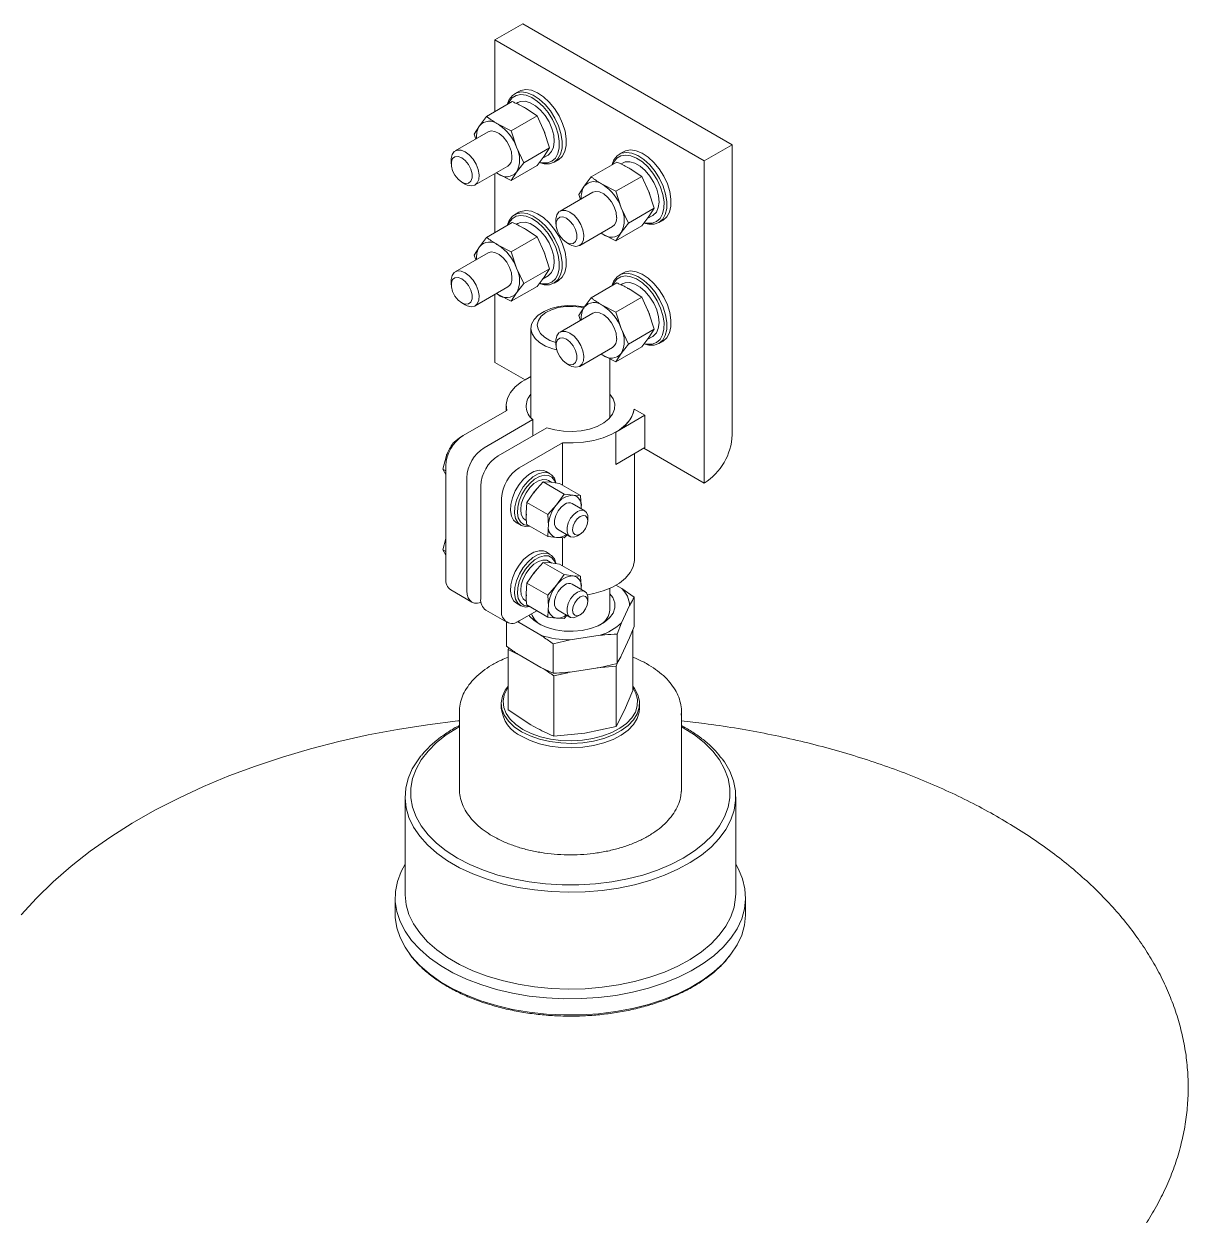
# Model space of a CAD drawing. Header units: millimetres. Extents: x 30710 to 48779, y -19256 to -8564.
# Drawn here: x 39804 to 40039.9, y -14458.3 to -14217 of the extents above; entities that cross this region are included whole.
import ezdxf

# ---------------------------------------------------------------- set-up
doc = ezdxf.new("R2010")
doc.units = ezdxf.units.MM
doc.header["$LTSCALE"] = 10
doc.layers.add('粗实线', color=4, linetype='Continuous', lineweight=18)

msp = doc.modelspace()

# ---------------------------------------------------------------- linework, layer by layer
at = {"layer": '粗实线'}
for p, q in [((39905.097, -14216.955), (39899.44, -14220.221)), ((39947.523, -14241.447), (39905.097, -14216.955)), ((39941.867, -14244.713), (39899.44, -14220.221)), ((39899.44, -14220.221), (39899.44, -14234.755)), ((39904.279, -14230.643), (39903.431, -14231.133)), ((39902.972, -14232.716), (39897.746, -14235.732)), ((39904.079, -14232.908), (39903.77, -14233.086)), ((39907.993, -14235.614), (39902.767, -14238.631)), ((39905.663, -14234.061), (39907.993, -14235.614)), ((39907.993, -14235.614), (39909.428, -14238.745)), ((39896.311, -14237.622), (39895.236, -14239.304)), ((39897.746, -14235.732), (39896.311, -14237.622)), ((39902.767, -14238.631), (39900.076, -14237.286)), ((39898.077, -14238.842), (39891.43, -14242.679)), ((39895.236, -14239.304), (39895.556, -14240.297)), ((39903.842, -14241.97), (39902.767, -14238.631)), ((39909.428, -14238.745), (39910.503, -14242.084)), ((39905.277, -14245.101), (39903.842, -14241.97)), ((39910.503, -14242.084), (39905.277, -14245.101)), ((39910.503, -14242.084), (39909.428, -14243.766)), ((39947.523, -14241.447), (39941.867, -14244.713)), ((39947.523, -14300.238), (39947.523, -14241.447)), ((39890.601, -14244.511), (39890.601, -14245.327)), ((39903.842, -14246.99), (39905.277, -14245.101)), ((39909.428, -14243.766), (39907.993, -14245.655)), ((39909.117, -14244.175), (39910.216, -14243.54)), ((39911.43, -14244.989), (39912.279, -14244.5)), ((39924.185, -14244.962), (39918.96, -14247.979)), ((39925.492, -14242.889), (39924.644, -14243.379)), ((39925.292, -14245.154), (39924.983, -14245.333)), ((39941.867, -14244.713), (39941.867, -14310.036)), ((39895.43, -14249.608), (39902.076, -14245.771)), ((39899.44, -14247.292), (39899.44, -14259.251)), ((39899.741, -14247.119), (39900.076, -14247.327)), ((39899.748, -14247.115), (39900.076, -14247.327)), ((39900.076, -14247.327), (39902.767, -14248.672)), ((39907.993, -14245.655), (39902.767, -14248.672)), ((39902.767, -14248.672), (39903.842, -14246.99)), ((39926.876, -14246.307), (39929.206, -14247.86)), ((39892.722, -14249.001), (39893.429, -14249.409)), ((39917.524, -14249.868), (39916.449, -14251.55)), ((39918.96, -14247.979), (39917.524, -14249.868)), ((39923.98, -14250.877), (39921.29, -14249.532)), ((39929.206, -14247.86), (39923.98, -14250.877)), ((39929.206, -14247.86), (39930.641, -14250.991)), ((39919.29, -14251.088), (39912.643, -14254.925)), ((39916.449, -14251.55), (39916.769, -14252.543)), ((39925.055, -14254.216), (39923.98, -14250.877)), ((39930.641, -14250.991), (39931.716, -14254.33)), ((39926.49, -14257.347), (39925.055, -14254.216)), ((39931.716, -14254.33), (39926.49, -14257.347)), ((39931.716, -14254.33), (39930.641, -14256.012)), ((39902.972, -14257.212), (39897.746, -14260.229)), ((39904.279, -14255.139), (39903.431, -14255.629)), ((39911.814, -14256.757), (39911.814, -14257.573)), ((39925.055, -14259.237), (39926.49, -14257.347)), ((39930.641, -14256.012), (39929.206, -14257.902)), ((39930.33, -14256.421), (39931.43, -14255.786)), ((39932.643, -14257.236), (39933.492, -14256.746)), ((39904.079, -14257.404), (39903.77, -14257.583)), ((39905.663, -14258.557), (39907.993, -14260.11)), ((39916.643, -14261.854), (39923.29, -14258.017)), ((39920.954, -14259.365), (39921.29, -14259.573)), ((39920.961, -14259.361), (39921.29, -14259.573)), ((39921.29, -14259.573), (39923.98, -14260.918)), ((39929.206, -14257.902), (39923.98, -14260.918)), ((39923.98, -14260.918), (39925.055, -14259.237)), ((39896.311, -14262.119), (39895.236, -14263.8)), ((39897.746, -14260.229), (39896.311, -14262.119)), ((39902.767, -14263.127), (39900.076, -14261.782)), ((39907.993, -14260.11), (39902.767, -14263.127)), ((39907.993, -14260.11), (39909.428, -14263.241)), ((39913.935, -14261.247), (39914.642, -14261.655)), ((39898.077, -14263.338), (39891.43, -14267.175)), ((39895.236, -14263.8), (39895.556, -14264.794)), ((39903.842, -14266.466), (39902.767, -14263.127)), ((39909.428, -14263.241), (39910.503, -14266.58)), ((39905.277, -14269.597), (39903.842, -14266.466)), ((39910.503, -14266.58), (39905.277, -14269.597)), ((39910.503, -14266.58), (39909.428, -14268.262)), ((39890.601, -14269.007), (39890.601, -14269.823)), ((39909.428, -14268.262), (39907.993, -14270.152)), ((39909.117, -14268.671), (39910.216, -14268.037)), ((39911.43, -14269.486), (39912.279, -14268.996)), ((39925.492, -14267.385), (39924.644, -14267.875)), ((39895.43, -14274.104), (39902.076, -14270.267)), ((39899.44, -14271.789), (39899.44, -14285.544)), ((39899.741, -14271.615), (39900.076, -14271.823)), ((39899.748, -14271.611), (39900.076, -14271.823)), ((39900.076, -14271.823), (39902.767, -14273.168)), ((39907.993, -14270.152), (39902.767, -14273.168)), ((39902.767, -14273.168), (39903.842, -14271.487)), ((39903.842, -14271.487), (39905.277, -14269.597)), ((39924.185, -14269.458), (39918.96, -14272.475)), ((39925.292, -14269.651), (39924.983, -14269.829)), ((39926.876, -14270.803), (39929.206, -14272.356)), ((39892.722, -14273.497), (39893.429, -14273.906)), ((39918.96, -14272.475), (39917.524, -14274.365)), ((39923.98, -14275.373), (39921.29, -14274.028)), ((39929.206, -14272.356), (39923.98, -14275.373)), ((39929.206, -14272.356), (39930.641, -14275.487)), ((39919.29, -14275.584), (39912.643, -14279.422)), ((39917.524, -14274.365), (39916.449, -14276.046)), ((39916.449, -14276.046), (39916.769, -14277.04)), ((39925.055, -14278.712), (39923.98, -14275.373)), ((39930.641, -14275.487), (39931.716, -14278.826)), ((39906.742, -14278.657), (39906.742, -14296.755)), ((39926.49, -14281.843), (39925.055, -14278.712)), ((39931.716, -14278.826), (39926.49, -14281.843)), ((39931.716, -14278.826), (39930.641, -14280.508)), ((39911.814, -14281.253), (39911.814, -14282.069)), ((39930.641, -14280.508), (39929.206, -14282.398)), ((39930.33, -14280.917), (39931.43, -14280.283)), ((39932.643, -14281.732), (39933.492, -14281.242)), ((39916.643, -14286.35), (39923.29, -14282.513)), ((39920.954, -14283.861), (39921.29, -14284.069)), ((39920.961, -14283.857), (39921.29, -14284.069)), ((39929.206, -14282.398), (39923.98, -14285.414)), ((39923.98, -14285.414), (39925.055, -14283.733)), ((39925.055, -14283.733), (39926.49, -14281.843)), ((39905.548, -14289.07), (39899.44, -14285.544)), ((39913.935, -14285.743), (39914.642, -14286.152)), ((39921.29, -14284.069), (39923.98, -14285.414)), ((39922.742, -14296.755), (39922.742, -14284.796)), ((39905.55, -14289.068), (39906.742, -14288.38)), ((39901.84, -14295.292), (39893.036, -14300.374)), ((39901.742, -14294.375), (39901.742, -14295.349)), ((39927.693, -14295.027), (39929.846, -14296.269)), ((39897.279, -14302.824), (39907.123, -14297.141)), ((39907.123, -14297.141), (39907.123, -14300.406)), ((39923.935, -14299.682), (39929.846, -14296.269)), ((39929.846, -14296.269), (39929.846, -14302.802)), ((39892.683, -14300.579), (39893.035, -14300.391)), ((39909.952, -14298.773), (39900.107, -14304.457)), ((39923.935, -14299.682), (39923.935, -14306.214)), ((39891.172, -14302.064), (39890.957, -14301.94)), ((39904.35, -14306.906), (39913.153, -14301.824)), ((39913.153, -14301.824), (39913.153, -14310.407)), ((39923.935, -14306.214), (39929.846, -14302.802)), ((39941.867, -14310.036), (39929.59, -14302.949)), ((39888.916, -14307.201), (39889.621, -14304.388)), ((39927.742, -14325.404), (39927.742, -14304.016)), ((39889.501, -14307.538), (39888.916, -14307.201)), ((39889.501, -14308.278), (39888.916, -14307.201)), ((39889.501, -14306.498), (39889.501, -14329.361)), ((39910.673, -14308.119), (39909.825, -14307.63)), ((39893.743, -14308.947), (39893.743, -14331.811)), ((39907.42, -14311.76), (39909.226, -14309.766)), ((39909.226, -14309.766), (39913.475, -14312.219)), ((39909.226, -14309.766), (39910.755, -14309.835)), ((39910.975, -14309.863), (39910.276, -14309.46)), ((39910.755, -14309.835), (39912.56, -14310.064)), ((39912.56, -14310.064), (39916.809, -14312.517)), ((39896.572, -14310.58), (39896.572, -14333.443)), ((39905.891, -14313.914), (39907.42, -14311.76)), ((39913.475, -14312.219), (39911.946, -14314.373)), ((39915.28, -14312.448), (39913.475, -14312.219)), ((39916.809, -14312.517), (39915.28, -14312.448)), ((39916.947, -14314.82), (39916.809, -14312.517)), ((39900.814, -14313.029), (39900.814, -14335.893)), ((39905.753, -14316.057), (39905.891, -14313.914)), ((39905.891, -14313.914), (39910.14, -14316.367)), ((39911.946, -14314.373), (39910.14, -14316.367)), ((39917.658, -14315.616), (39915.113, -14314.147)), ((39916.928, -14315.194), (39916.947, -14314.82)), ((39916.932, -14315.197), (39916.947, -14314.82)), ((39905.636, -14317.498), (39905.828, -14317.609)), ((39910.14, -14316.367), (39910.279, -14318.67)), ((39918.28, -14317.643), (39918.28, -14316.99)), ((39903.825, -14318.022), (39904.674, -14318.512)), ((39905.891, -14318.36), (39910.14, -14320.813)), ((39912.113, -14319.343), (39914.659, -14320.812)), ((39888.916, -14323.532), (39889.501, -14321.198)), ((39910.14, -14320.813), (39911.946, -14321.042)), ((39911.946, -14321.042), (39913.475, -14321.111)), ((39913.153, -14321.096), (39913.153, -14326.737)), ((39913.475, -14321.111), (39914.059, -14320.466)), ((39916.159, -14320.664), (39916.724, -14320.337)), ((39889.501, -14323.869), (39888.916, -14323.532)), ((39889.501, -14324.609), (39888.916, -14323.532)), ((39910.673, -14324.45), (39909.825, -14323.96)), ((39907.42, -14328.091), (39909.226, -14326.097)), ((39909.226, -14326.097), (39913.475, -14328.55)), ((39909.226, -14326.097), (39910.755, -14326.166)), ((39910.975, -14326.194), (39910.276, -14325.791)), ((39910.755, -14326.166), (39912.56, -14326.395)), ((39912.56, -14326.395), (39916.809, -14328.848)), ((39905.891, -14330.245), (39907.42, -14328.091)), ((39913.475, -14328.55), (39911.946, -14330.703)), ((39915.28, -14328.778), (39913.475, -14328.55)), ((39916.809, -14328.848), (39915.28, -14328.778)), ((39916.947, -14331.151), (39916.809, -14328.848)), ((39890.536, -14331.651), (39894.779, -14334.1)), ((39905.753, -14332.388), (39905.891, -14330.245)), ((39905.891, -14330.245), (39910.14, -14332.698)), ((39911.946, -14330.703), (39910.14, -14332.698)), ((39917.658, -14331.947), (39915.113, -14330.477)), ((39916.928, -14331.525), (39916.947, -14331.151)), ((39916.932, -14331.528), (39916.947, -14331.151)), ((39922.742, -14335.672), (39922.742, -14331.319)), ((39925.15, -14331.382), (39923.961, -14330.695)), ((39927.662, -14333.132), (39925.15, -14331.382)), ((39903.825, -14334.353), (39904.674, -14334.843)), ((39905.636, -14333.829), (39905.828, -14333.94)), ((39910.14, -14332.698), (39910.279, -14335)), ((39918.28, -14333.974), (39918.28, -14333.32)), ((39927.662, -14333.132), (39927.662, -14339.063)), ((39897.607, -14335.733), (39901.85, -14338.182)), ((39904.35, -14337.934), (39907.93, -14335.868)), ((39905.891, -14334.691), (39910.14, -14337.144)), ((39912.113, -14335.674), (39914.659, -14337.143)), ((39913.475, -14337.442), (39914.07, -14336.784)), ((39916.159, -14336.994), (39916.724, -14336.668)), ((39925.119, -14338.309), (39926.742, -14334.812)), ((39901.823, -14338.166), (39901.823, -14343.06)), ((39903.922, -14338.089), (39904.335, -14338.278)), ((39904.335, -14338.278), (39904.123, -14338.057)), ((39904.335, -14338.278), (39908.769, -14340.838)), ((39910.14, -14337.144), (39911.946, -14337.372)), ((39911.946, -14337.372), (39913.475, -14337.442)), ((39924.2, -14340.591), (39925.119, -14338.309)), ((39927.662, -14339.063), (39926.742, -14341.345)), ((39911.281, -14342.589), (39914.711, -14341.757)), ((39914.711, -14341.757), (39920.769, -14340.82)), ((39924.2, -14340.591), (39924.2, -14346.521)), ((39925.119, -14344.841), (39926.742, -14341.345)), ((39927.381, -14339.791), (39927.381, -14352.007)), ((39902.247, -14343.359), (39902.103, -14343.701)), ((39902.103, -14343.701), (39902.103, -14355.917)), ((39902.103, -14343.701), (39904.297, -14344.786)), ((39911.281, -14342.589), (39911.281, -14348.52)), ((39904.335, -14344.811), (39908.769, -14347.371)), ((39924.2, -14346.521), (39920.769, -14347.353)), ((39923.995, -14347.087), (39924.213, -14346.569)), ((39911.281, -14348.52), (39908.769, -14347.371)), ((39911.356, -14349.042), (39914.248, -14348.419)), ((39911.356, -14349.042), (39911.356, -14361.258)), ((39914.711, -14348.29), (39920.769, -14347.353)), ((39920.148, -14347.449), (39923.995, -14347.087)), ((39923.995, -14347.087), (39923.995, -14359.303)), ((39927.381, -14352.007), (39925.688, -14356.038)), ((39900.742, -14354.652), (39900.742, -14355.57)), ((39906.729, -14358.971), (39902.103, -14355.917)), ((39925.688, -14356.038), (39923.995, -14359.303)), ((39928.742, -14355.57), (39928.742, -14354.652)), ((39892.242, -14356.387), (39892.242, -14371.901)), ((39892.245, -14356.593), (39892.242, -14356.387)), ((39937.242, -14356.387), (39937.222, -14356.941)), ((39937.242, -14371.901), (39937.242, -14356.387)), ((39917.675, -14360.664), (39911.356, -14361.258)), ((39923.995, -14359.303), (39917.675, -14360.664)), ((39937.621, -14359.555), (39937.242, -14359.34)), ((39892.245, -14372.107), (39892.242, -14371.901)), ((39937.242, -14371.901), (39937.222, -14372.455)), ((39881.242, -14373.561), (39881.242, -14393.177)), ((39948.242, -14393.177), (39948.242, -14373.561)), ((39879.242, -14393.993), (39879.242, -14397.278)), ((39950.242, -14397.278), (39950.242, -14393.993))]:
    msp.add_line(p, q, dxfattribs=at)
for points in [[(39901.942, -14233.31), (39902.338, -14232.277), (39902.986, -14231.454), (39903.843, -14230.939), (39904.867, -14230.758), (39906.011, -14230.918), (39907.221, -14231.412), (39908.441, -14232.217), (39909.614, -14233.295), (39910.685, -14234.596), (39911.603, -14236.059), (39912.327, -14237.616), (39912.821, -14239.194), (39913.064, -14240.718), (39913.043, -14242.118), (39912.759, -14243.329), (39912.227, -14244.293), (39911.47, -14244.966), (39910.524, -14245.316)], [(39904.279, -14230.643), (39904.691, -14230.45), (39905.715, -14230.268), (39906.859, -14230.428), (39908.069, -14230.922), (39909.289, -14231.727), (39910.462, -14232.806), (39911.533, -14234.107), (39912.452, -14235.57), (39913.175, -14237.126), (39913.67, -14238.704), (39913.912, -14240.228), (39913.891, -14241.628), (39913.608, -14242.839), (39913.075, -14243.803), (39912.319, -14244.476), (39912.279, -14244.5)], [(39902.081, -14233.23), (39902.31, -14232.73), (39902.926, -14231.948), (39903.739, -14231.459), (39904.712, -14231.286), (39905.799, -14231.439), (39906.948, -14231.908), (39908.108, -14232.673), (39909.222, -14233.697), (39910.239, -14234.933), (39911.112, -14236.323), (39911.799, -14237.802), (39912.269, -14239.3), (39912.499, -14240.748), (39912.479, -14242.079), (39912.21, -14243.229), (39911.704, -14244.145), (39910.985, -14244.784), (39910.087, -14245.116)], [(39904.079, -14232.908), (39904.657, -14232.682), (39905.591, -14232.647), (39906.618, -14232.944), (39907.677, -14233.555), (39908.704, -14234.444), (39909.638, -14235.557), (39910.425, -14236.83), (39911.016, -14238.185), (39911.377, -14239.542), (39911.487, -14240.821), (39911.339, -14241.946), (39910.941, -14242.849), (39910.318, -14243.478), (39910.216, -14243.54)], [(39905.097, -14233.785), (39905.133, -14233.801), (39905.962, -14234.254)], [(39898.077, -14238.842), (39898.662, -14238.661), (39899.447, -14238.759), (39900.288, -14239.171), (39901.11, -14239.862), (39901.84, -14240.771), (39902.413, -14241.816), (39902.779, -14242.904), (39902.905, -14243.939)], [(39909.151, -14238.113), (39909.531, -14239.042), (39909.71, -14239.606)], [(39890.601, -14244.511), (39890.609, -14244.271), (39890.797, -14243.43), (39891.218, -14242.83), (39891.836, -14242.525), (39892.596, -14242.541), (39893.43, -14242.877)], [(39893.43, -14242.877), (39894.263, -14243.504), (39895.023, -14244.365), (39895.641, -14245.384), (39896.063, -14246.47), (39896.25, -14247.528), (39896.187, -14248.462), (39895.879, -14249.191), (39895.354, -14249.648), (39894.657, -14249.795), (39893.851, -14249.616), (39893.429, -14249.409)], [(39925.492, -14242.889), (39925.904, -14242.696), (39926.928, -14242.514), (39928.072, -14242.674), (39929.283, -14243.168), (39930.503, -14243.973), (39931.676, -14245.052), (39932.746, -14246.353), (39933.665, -14247.816), (39934.388, -14249.372), (39934.883, -14250.95), (39935.125, -14252.474), (39935.105, -14253.875), (39934.821, -14255.085), (39934.289, -14256.049), (39933.532, -14256.722), (39933.492, -14256.746)], [(39892.723, -14244.102), (39891.997, -14243.831), (39891.359, -14243.888), (39890.885, -14244.266), (39890.633, -14244.92), (39890.633, -14245.771), (39890.885, -14246.716), (39891.359, -14247.641), (39891.997, -14248.435), (39892.723, -14249.001), (39893.448, -14249.272), (39894.086, -14249.215), (39894.56, -14248.837), (39894.812, -14248.183), (39894.812, -14247.332), (39894.56, -14246.387), (39894.086, -14245.462), (39893.448, -14244.669), (39892.723, -14244.102)], [(39910.524, -14245.316), (39909.434, -14245.327), (39908.438, -14245.071)], [(39910.087, -14245.116), (39909.051, -14245.127), (39908.566, -14245.029)], [(39923.155, -14245.557), (39923.551, -14244.523), (39924.199, -14243.7), (39925.056, -14243.186), (39926.08, -14243.004), (39927.224, -14243.164), (39928.434, -14243.658), (39929.654, -14244.463), (39930.827, -14245.541), (39931.898, -14246.843), (39932.816, -14248.306), (39933.54, -14249.862), (39934.034, -14251.44), (39934.277, -14252.964), (39934.256, -14254.364), (39933.973, -14255.575), (39933.44, -14256.539), (39932.683, -14257.212), (39931.738, -14257.562)], [(39923.294, -14245.476), (39923.523, -14244.976), (39924.139, -14244.194), (39924.952, -14243.705), (39925.925, -14243.533), (39927.012, -14243.685), (39928.162, -14244.154), (39929.321, -14244.919), (39930.435, -14245.943), (39931.452, -14247.179), (39932.325, -14248.569), (39933.012, -14250.048), (39933.482, -14251.546), (39933.712, -14252.995), (39933.693, -14254.325), (39933.423, -14255.475), (39932.917, -14256.391), (39932.198, -14257.03), (39931.3, -14257.362)], [(39925.292, -14245.154), (39925.87, -14244.928), (39926.804, -14244.893), (39927.832, -14245.19), (39928.89, -14245.801), (39929.917, -14246.69), (39930.852, -14247.803), (39931.638, -14249.076), (39932.229, -14250.431), (39932.591, -14251.788), (39932.7, -14253.067), (39932.552, -14254.192), (39932.155, -14255.095), (39931.531, -14255.724), (39931.43, -14255.786)], [(39926.31, -14246.031), (39926.347, -14246.047), (39927.175, -14246.5)], [(39919.29, -14251.088), (39919.875, -14250.907), (39920.66, -14251.005), (39921.501, -14251.417), (39922.323, -14252.109), (39923.053, -14253.017), (39923.627, -14254.062), (39923.992, -14255.15), (39924.118, -14256.185)], [(39930.364, -14250.359), (39930.744, -14251.288), (39930.923, -14251.852)], [(39904.279, -14255.139), (39904.691, -14254.946), (39905.715, -14254.764), (39906.859, -14254.925), (39908.069, -14255.419), (39909.289, -14256.224), (39910.462, -14257.302), (39911.533, -14258.603), (39912.452, -14260.066), (39913.175, -14261.622), (39913.67, -14263.2), (39913.912, -14264.724), (39913.891, -14266.125), (39913.608, -14267.335), (39913.075, -14268.299), (39912.319, -14268.972), (39912.279, -14268.996)], [(39911.814, -14256.757), (39911.822, -14256.517), (39912.01, -14255.676), (39912.432, -14255.077), (39913.05, -14254.771), (39913.809, -14254.787), (39914.643, -14255.123)], [(39901.942, -14257.807), (39902.338, -14256.773), (39902.986, -14255.95), (39903.843, -14255.436), (39904.867, -14255.254), (39906.011, -14255.414), (39907.221, -14255.908), (39908.441, -14256.713), (39909.614, -14257.792), (39910.685, -14259.093), (39911.603, -14260.556), (39912.327, -14262.112), (39912.821, -14263.69), (39913.064, -14265.214), (39913.043, -14266.614), (39912.759, -14267.825), (39912.227, -14268.789), (39911.47, -14269.462), (39910.524, -14269.812)], [(39902.081, -14257.726), (39902.31, -14257.226), (39902.926, -14256.444), (39903.739, -14255.955), (39904.712, -14255.783), (39905.799, -14255.935), (39906.948, -14256.404), (39908.108, -14257.169), (39909.222, -14258.193), (39910.239, -14259.429), (39911.112, -14260.819), (39911.799, -14262.298), (39912.269, -14263.796), (39912.499, -14265.245), (39912.479, -14266.575), (39912.21, -14267.725), (39911.704, -14268.641), (39910.985, -14269.28), (39910.087, -14269.613)], [(39904.079, -14257.404), (39904.657, -14257.178), (39905.591, -14257.143), (39906.618, -14257.44), (39907.677, -14258.051), (39908.704, -14258.94), (39909.638, -14260.054), (39910.425, -14261.326), (39911.016, -14262.681), (39911.377, -14264.038), (39911.487, -14265.318), (39911.339, -14266.442), (39910.941, -14267.346), (39910.318, -14267.974), (39910.216, -14268.037)], [(39913.936, -14256.348), (39913.21, -14256.077), (39912.572, -14256.134), (39912.099, -14256.512), (39911.847, -14257.166), (39911.847, -14258.017), (39912.099, -14258.962), (39912.572, -14259.887), (39913.21, -14260.681), (39913.936, -14261.247), (39914.661, -14261.519), (39915.299, -14261.461), (39915.773, -14261.083), (39916.025, -14260.429), (39916.025, -14259.578), (39915.773, -14258.634), (39915.299, -14257.708), (39914.661, -14256.915), (39913.936, -14256.348)], [(39914.643, -14255.123), (39915.477, -14255.75), (39916.236, -14256.611), (39916.854, -14257.63), (39917.276, -14258.716), (39917.463, -14259.774), (39917.4, -14260.708), (39917.092, -14261.437), (39916.567, -14261.894), (39915.87, -14262.041), (39915.064, -14261.863), (39914.642, -14261.655)], [(39931.738, -14257.562), (39930.647, -14257.573), (39929.652, -14257.317)], [(39931.3, -14257.362), (39930.264, -14257.373), (39929.779, -14257.275)], [(39905.097, -14258.282), (39905.133, -14258.297), (39905.962, -14258.75)], [(39898.077, -14263.338), (39898.662, -14263.158), (39899.447, -14263.255), (39900.288, -14263.668), (39901.11, -14264.359), (39901.84, -14265.267), (39902.413, -14266.312), (39902.779, -14267.4), (39902.905, -14268.435)], [(39909.151, -14262.61), (39909.531, -14263.538), (39909.71, -14264.102)], [(39890.601, -14269.007), (39890.609, -14268.767), (39890.797, -14267.926), (39891.218, -14267.327), (39891.836, -14267.021), (39892.596, -14267.037), (39893.43, -14267.374)], [(39925.492, -14267.385), (39925.904, -14267.192), (39926.928, -14267.011), (39928.072, -14267.171), (39929.283, -14267.665), (39930.503, -14268.47), (39931.676, -14269.548), (39932.746, -14270.849), (39933.665, -14272.312), (39934.388, -14273.869), (39934.883, -14275.446), (39935.125, -14276.971), (39935.105, -14278.371), (39934.821, -14279.581), (39934.289, -14280.546), (39933.532, -14281.218), (39933.492, -14281.242)], [(39892.723, -14268.598), (39891.997, -14268.327), (39891.359, -14268.384), (39890.885, -14268.763), (39890.633, -14269.416), (39890.633, -14270.267), (39890.885, -14271.212), (39891.359, -14272.137), (39891.997, -14272.931), (39892.723, -14273.498), (39893.448, -14273.769), (39894.086, -14273.712), (39894.56, -14273.333), (39894.812, -14272.679), (39894.812, -14271.829), (39894.56, -14270.884), (39894.086, -14269.959), (39893.448, -14269.165), (39892.723, -14268.598)], [(39893.43, -14267.374), (39894.263, -14268), (39895.023, -14268.861), (39895.641, -14269.88), (39896.063, -14270.966), (39896.25, -14272.024), (39896.187, -14272.958), (39895.879, -14273.687), (39895.354, -14274.145), (39894.657, -14274.291), (39893.851, -14274.113), (39893.429, -14273.906)], [(39923.155, -14270.053), (39923.551, -14269.02), (39924.199, -14268.196), (39925.056, -14267.682), (39926.08, -14267.5), (39927.224, -14267.66), (39928.434, -14268.155), (39929.654, -14268.959), (39930.827, -14270.038), (39931.898, -14271.339), (39932.816, -14272.802), (39933.54, -14274.358), (39934.034, -14275.936), (39934.277, -14277.46), (39934.256, -14278.861), (39933.973, -14280.071), (39933.44, -14281.035), (39932.683, -14281.708), (39931.738, -14282.058)], [(39923.294, -14269.972), (39923.523, -14269.472), (39924.139, -14268.69), (39924.952, -14268.201), (39925.925, -14268.029), (39927.012, -14268.181), (39928.162, -14268.65), (39929.321, -14269.415), (39930.435, -14270.439), (39931.452, -14271.675), (39932.325, -14273.065), (39933.012, -14274.544), (39933.482, -14276.043), (39933.712, -14277.491), (39933.693, -14278.821), (39933.423, -14279.971), (39932.917, -14280.887), (39932.198, -14281.526), (39931.3, -14281.859)], [(39925.292, -14269.651), (39925.87, -14269.424), (39926.804, -14269.389), (39927.832, -14269.686), (39928.89, -14270.297), (39929.917, -14271.186), (39930.852, -14272.3), (39931.638, -14273.572), (39932.229, -14274.927), (39932.591, -14276.285), (39932.7, -14277.564), (39932.552, -14278.688), (39932.155, -14279.592), (39931.531, -14280.22), (39931.43, -14280.283)], [(39910.524, -14269.812), (39909.434, -14269.823), (39908.438, -14269.567)], [(39910.087, -14269.613), (39909.051, -14269.623), (39908.566, -14269.525)], [(39926.31, -14270.528), (39926.347, -14270.544), (39927.175, -14270.996)], [(39911.943, -14282.983), (39911.188, -14282.794), (39909.73, -14282.256), (39908.507, -14281.55), (39907.575, -14280.709), (39906.979, -14279.771), (39906.745, -14278.782), (39906.886, -14277.786), (39907.393, -14276.832), (39908.245, -14275.962), (39909.4, -14275.219), (39910.805, -14274.636), (39912.394, -14274.242), (39914.093, -14274.054), (39915.822, -14274.081), (39917.501, -14274.322), (39917.585, -14274.34)], [(39911.814, -14281.524), (39910.586, -14281.079), (39909.486, -14280.444), (39908.669, -14279.679), (39908.18, -14278.826), (39908.044, -14277.932), (39908.27, -14277.043), (39908.844, -14276.208), (39909.736, -14275.473), (39910.899, -14274.875), (39912.268, -14274.449), (39913.771, -14274.217), (39915.326, -14274.191), (39916.85, -14274.372), (39917.545, -14274.531)], [(39919.29, -14275.584), (39919.875, -14275.404), (39920.66, -14275.501), (39921.501, -14275.914), (39922.323, -14276.605), (39923.053, -14277.513), (39923.627, -14278.558), (39923.992, -14279.646), (39924.118, -14280.681)], [(39930.364, -14274.856), (39930.744, -14275.784), (39930.923, -14276.348)], [(39911.814, -14281.253), (39911.822, -14281.013), (39912.01, -14280.173), (39912.432, -14279.573), (39913.05, -14279.267), (39913.809, -14279.283), (39914.643, -14279.62)], [(39913.936, -14280.844), (39913.21, -14280.573), (39912.572, -14280.63), (39912.099, -14281.009), (39911.847, -14281.663), (39911.847, -14282.513), (39912.099, -14283.458), (39912.572, -14284.383), (39913.21, -14285.177), (39913.936, -14285.744), (39914.661, -14286.015), (39915.299, -14285.958), (39915.773, -14285.579), (39916.025, -14284.925), (39916.025, -14284.075), (39915.773, -14283.13), (39915.299, -14282.205), (39914.661, -14281.411), (39913.936, -14280.844)], [(39914.643, -14279.62), (39915.477, -14280.246), (39916.236, -14281.107), (39916.854, -14282.126), (39917.276, -14283.212), (39917.463, -14284.27), (39917.4, -14285.204), (39917.092, -14285.933), (39916.567, -14286.391), (39915.87, -14286.537), (39915.064, -14286.359), (39914.642, -14286.152)], [(39931.738, -14282.058), (39930.647, -14282.069), (39929.652, -14281.813)], [(39931.3, -14281.859), (39930.264, -14281.869), (39929.779, -14281.771)], [(39906.742, -14288.46), (39906.349, -14288.644), (39904.831, -14289.519), (39903.582, -14290.526), (39902.637, -14291.639), (39902.022, -14292.826), (39901.754, -14294.055), (39901.84, -14295.292)], [(39906.742, -14288.46), (39906.386, -14288.626), (39905.55, -14289.068)], [(39922.742, -14291.995), (39923.386, -14292.927), (39923.713, -14293.954), (39923.678, -14294.997), (39923.282, -14296.016), (39922.542, -14296.968), (39921.487, -14297.815), (39920.16, -14298.524), (39918.614, -14299.065), (39916.912, -14299.417), (39915.123, -14299.566), (39913.318, -14299.505), (39911.571, -14299.237), (39909.952, -14298.773)], [(39913.153, -14301.824), (39915.298, -14301.873), (39917.426, -14301.718), (39919.482, -14301.363), (39921.409, -14300.818), (39923.154, -14300.097), (39924.67, -14299.22), (39925.915, -14298.212), (39926.856, -14297.098), (39927.467, -14295.911), (39927.693, -14295.027)], [(39903.825, -14318.022), (39903.243, -14317.519), (39902.79, -14316.669), (39902.59, -14315.578), (39902.657, -14314.314), (39902.986, -14312.956), (39903.556, -14311.59), (39904.331, -14310.302), (39905.263, -14309.172), (39906.293, -14308.272), (39907.356, -14307.658), (39908.387, -14307.369), (39909.319, -14307.423), (39909.825, -14307.63)], [(39906.488, -14318.704), (39905.629, -14318.789), (39904.769, -14318.564), (39904.091, -14318.009), (39903.638, -14317.159), (39903.439, -14316.068), (39903.506, -14314.804), (39903.834, -14313.446), (39904.404, -14312.08), (39905.18, -14310.792), (39906.111, -14309.662), (39907.142, -14308.762), (39908.205, -14308.148), (39909.235, -14307.859), (39910.167, -14307.913), (39910.942, -14308.306), (39911.512, -14309.014), (39911.826, -14309.916)], [(39906.288, -14318.589), (39906.048, -14318.587), (39905.245, -14318.377), (39904.613, -14317.859), (39904.19, -14317.066), (39904.004, -14316.048), (39904.066, -14314.868), (39904.373, -14313.6), (39904.905, -14312.326), (39905.629, -14311.123), (39906.498, -14310.069), (39907.46, -14309.229), (39908.452, -14308.656), (39909.414, -14308.386), (39910.284, -14308.436), (39911.007, -14308.803), (39911.539, -14309.464), (39911.743, -14309.955)], [(39905.636, -14317.498), (39905.168, -14317.087), (39904.8, -14316.34), (39904.674, -14315.373), (39904.8, -14314.262), (39905.168, -14313.09), (39905.749, -14311.948), (39906.5, -14310.924), (39907.362, -14310.095), (39908.27, -14309.526), (39909.153, -14309.26), (39909.945, -14309.317), (39910.276, -14309.46)], [(39907.321, -14311.958), (39907.631, -14311.577), (39907.905, -14311.279)], [(39912.113, -14319.343), (39911.776, -14319.03), (39911.524, -14318.376), (39911.524, -14317.525), (39911.776, -14316.58), (39912.249, -14315.655), (39912.887, -14314.862), (39913.613, -14314.295)], [(39905.835, -14316.515), (39905.806, -14316.027), (39905.813, -14315.774)], [(39916.159, -14320.664), (39916.159, -14320.664), (39915.433, -14320.935), (39914.795, -14320.878), (39914.321, -14320.5), (39914.069, -14319.846), (39914.069, -14318.995), (39914.321, -14318.05), (39914.795, -14317.125), (39915.433, -14316.331), (39916.159, -14315.765)], [(39916.724, -14316.744), (39916.129, -14317.225), (39915.624, -14317.906), (39915.287, -14318.683), (39915.169, -14319.439), (39915.287, -14320.058), (39915.624, -14320.446), (39916.129, -14320.544), (39916.724, -14320.337), (39917.32, -14319.857), (39917.824, -14319.176), (39918.161, -14318.399), (39918.28, -14317.643), (39918.161, -14317.024), (39917.824, -14316.636), (39917.32, -14316.537), (39916.724, -14316.744)], [(39916.159, -14315.765), (39916.884, -14315.493), (39917.522, -14315.551), (39917.996, -14315.929), (39918.248, -14316.583), (39918.28, -14316.99)], [(39903.825, -14334.353), (39903.243, -14333.85), (39902.79, -14333), (39902.59, -14331.909), (39902.657, -14330.645), (39902.986, -14329.287), (39903.556, -14327.921), (39904.331, -14326.633), (39905.263, -14325.503), (39906.293, -14324.603), (39907.356, -14323.989), (39908.387, -14323.7), (39909.319, -14323.754), (39909.825, -14323.96)], [(39906.488, -14335.035), (39905.629, -14335.12), (39904.769, -14334.895), (39904.091, -14334.34), (39903.638, -14333.49), (39903.439, -14332.399), (39903.506, -14331.134), (39903.834, -14329.777), (39904.404, -14328.411), (39905.18, -14327.123), (39906.111, -14325.993), (39907.142, -14325.093), (39908.205, -14324.479), (39909.235, -14324.19), (39910.167, -14324.243), (39910.942, -14324.637), (39911.512, -14325.344), (39911.826, -14326.247)], [(39906.288, -14334.92), (39906.048, -14334.918), (39905.245, -14334.708), (39904.613, -14334.19), (39904.19, -14333.397), (39904.004, -14332.378), (39904.066, -14331.198), (39904.373, -14329.931), (39904.905, -14328.656), (39905.629, -14327.454), (39906.498, -14326.4), (39907.46, -14325.56), (39908.452, -14324.987), (39909.414, -14324.717), (39910.284, -14324.767), (39911.007, -14325.134), (39911.539, -14325.795), (39911.743, -14326.286)], [(39905.636, -14333.829), (39905.168, -14333.418), (39904.8, -14332.671), (39904.674, -14331.704), (39904.8, -14330.593), (39905.168, -14329.421), (39905.749, -14328.279), (39906.5, -14327.255), (39907.362, -14326.426), (39908.27, -14325.857), (39909.153, -14325.59), (39909.945, -14325.648), (39910.276, -14325.791)], [(39918.182, -14332.641), (39919.482, -14332.392), (39921.409, -14331.846), (39923.154, -14331.126), (39924.67, -14330.249), (39925.915, -14329.24), (39926.856, -14328.127), (39927.467, -14326.939), (39927.731, -14325.71), (39927.742, -14325.404)], [(39907.321, -14328.289), (39907.631, -14327.908), (39907.905, -14327.61)], [(39893.743, -14331.811), (39893.811, -14332.568), (39894.012, -14333.218), (39894.339, -14333.735), (39894.779, -14334.1), (39895.315, -14334.298), (39895.926, -14334.323), (39896.589, -14334.172), (39896.632, -14334.157)], [(39905.835, -14332.846), (39905.806, -14332.357), (39905.813, -14332.105)], [(39912.113, -14335.674), (39911.776, -14335.361), (39911.524, -14334.707), (39911.524, -14333.856), (39911.776, -14332.911), (39912.249, -14331.986), (39912.887, -14331.192), (39913.613, -14330.626)], [(39916.159, -14336.994), (39916.159, -14336.995), (39915.433, -14337.266), (39914.795, -14337.209), (39914.321, -14336.83), (39914.069, -14336.176), (39914.069, -14335.326), (39914.321, -14334.381), (39914.795, -14333.456), (39915.433, -14332.662), (39916.159, -14332.095)], [(39916.159, -14332.095), (39916.884, -14331.824), (39917.522, -14331.881), (39917.996, -14332.26), (39918.248, -14332.914), (39918.28, -14333.32)], [(39916.724, -14333.075), (39916.129, -14333.556), (39915.624, -14334.236), (39915.287, -14335.014), (39915.169, -14335.77), (39915.287, -14336.389), (39915.624, -14336.777), (39916.129, -14336.875), (39916.724, -14336.668), (39917.32, -14336.188), (39917.824, -14335.507), (39918.161, -14334.729), (39918.28, -14333.974), (39918.161, -14333.354), (39917.824, -14332.966), (39917.32, -14332.868), (39916.724, -14333.075)], [(39922.742, -14332.411), (39923.325, -14333.208), (39923.715, -14334.238), (39923.738, -14335.293), (39923.392, -14336.329), (39922.692, -14337.303), (39921.667, -14338.177), (39920.358, -14338.913), (39918.82, -14339.482), (39917.114, -14339.86)], [(39917.114, -14339.86), (39915.311, -14340.033), (39913.485, -14339.993), (39911.711, -14339.741), (39910.06, -14339.288), (39908.602, -14338.653), (39907.394, -14337.861), (39906.488, -14336.945), (39906.362, -14336.773)], [(39904.843, -14360.366), (39903.383, -14359.376), (39902.217, -14358.263), (39901.376, -14357.056), (39900.881, -14355.787), (39900.745, -14354.489), (39900.972, -14353.195), (39901.555, -14351.938), (39902.103, -14351.176)], [(39905.108, -14359.907), (39903.687, -14358.943), (39902.553, -14357.86), (39901.734, -14356.685), (39901.252, -14355.45), (39901.12, -14354.187), (39901.34, -14352.928), (39901.908, -14351.705), (39902.103, -14351.408)], [(39927.381, -14351.176), (39927.73, -14351.634), (39928.4, -14352.876), (39928.717, -14354.164), (39928.671, -14355.464), (39928.265, -14356.743), (39927.509, -14357.968), (39926.422, -14359.108), (39925.032, -14360.132), (39923.376, -14361.014), (39921.497, -14361.731), (39919.442, -14362.265), (39917.266, -14362.601), (39915.024, -14362.732), (39912.775, -14362.653), (39910.577, -14362.368), (39908.487, -14361.882), (39906.559, -14361.209), (39904.843, -14360.366)], [(39927.381, -14351.408), (39927.382, -14351.409), (39928.034, -14352.617), (39928.342, -14353.87), (39928.298, -14355.136), (39927.903, -14356.381), (39927.167, -14357.573), (39926.109, -14358.682), (39924.757, -14359.679), (39923.145, -14360.537), (39921.316, -14361.235), (39919.316, -14361.754), (39917.198, -14362.082), (39915.017, -14362.209), (39912.828, -14362.133), (39910.689, -14361.855), (39908.655, -14361.382), (39906.778, -14360.727), (39905.108, -14359.907)], [(39928.742, -14355.57), (39928.671, -14356.383), (39928.265, -14357.662), (39927.509, -14358.887), (39926.422, -14360.026), (39925.032, -14361.05), (39923.376, -14361.932), (39921.497, -14362.649), (39919.442, -14363.183), (39917.266, -14363.52), (39915.024, -14363.651), (39912.775, -14363.572), (39910.577, -14363.286), (39908.487, -14362.801), (39906.559, -14362.128), (39904.843, -14361.285)], [(39892.242, -14358.154), (39891.97, -14358.18), (39885.82, -14358.949), (39879.74, -14359.902), (39873.746, -14361.035), (39867.852, -14362.347), (39862.073, -14363.835), (39856.422, -14365.496), (39850.913, -14367.327), (39845.561, -14369.326), (39840.378, -14371.487), (39835.378, -14373.808), (39830.574, -14376.284), (39825.978, -14378.91), (39821.602, -14381.682), (39817.46, -14384.593), (39813.564, -14387.638), (39809.926, -14390.809), (39806.558, -14394.098), (39803.472, -14397.496)], [(39892.242, -14359.34), (39891.864, -14359.555), (39889.598, -14361.008), (39887.607, -14362.59), (39885.914, -14364.283), (39884.536, -14366.069), (39883.49, -14367.929), (39882.785, -14369.841), (39882.431, -14371.785), (39882.431, -14373.741), (39882.785, -14375.685), (39883.49, -14377.597), (39884.536, -14379.457), (39885.914, -14381.243), (39887.607, -14382.936), (39889.598, -14384.518), (39891.864, -14385.971), (39894.38, -14387.279), (39897.12, -14388.428), (39900.053, -14389.405), (39903.147, -14390.201), (39906.368, -14390.805), (39909.681, -14391.211), (39913.049, -14391.416), (39916.436, -14391.416), (39919.804, -14391.211), (39923.116, -14390.805), (39926.337, -14390.201), (39929.431, -14389.405), (39932.364, -14388.428), (39935.104, -14387.279), (39937.621, -14385.971), (39939.887, -14384.518), (39941.878, -14382.936), (39943.571, -14381.243), (39944.949, -14379.457), (39945.995, -14377.597), (39946.699, -14375.685), (39947.053, -14373.741), (39947.053, -14371.785), (39946.699, -14369.841), (39945.995, -14367.929), (39944.949, -14366.069), (39943.571, -14364.283), (39941.878, -14362.59), (39939.887, -14361.008), (39937.621, -14359.555)], [(39884.461, -14365.289), (39883.876, -14366.045), (39882.7, -14367.917), (39881.865, -14369.849), (39881.378, -14371.82), (39881.245, -14373.81), (39881.467, -14375.797), (39882.042, -14377.76), (39882.963, -14379.679), (39884.221, -14381.533), (39885.803, -14383.302), (39887.691, -14384.968), (39889.866, -14386.513), (39892.305, -14387.921), (39894.982, -14389.177), (39897.868, -14390.267), (39900.933, -14391.18), (39904.144, -14391.907), (39907.468, -14392.438), (39910.869, -14392.77), (39914.311, -14392.898), (39917.757, -14392.821), (39921.172, -14392.54), (39924.518, -14392.058), (39927.761, -14391.38), (39930.866, -14390.513), (39933.8, -14389.466), (39936.532, -14388.25), (39939.032, -14386.879), (39941.276, -14385.367), (39943.238, -14383.729), (39944.898, -14381.984), (39946.238, -14380.149), (39947.245, -14378.245), (39947.907, -14376.291), (39948.217, -14374.308), (39948.173, -14372.317), (39947.774, -14370.339), (39947.025, -14368.395), (39945.934, -14366.506), (39945.483, -14365.875)], [(39881.242, -14387.211), (39880.452, -14388.689), (39879.707, -14390.686), (39879.311, -14392.716), (39879.267, -14394.759), (39879.576, -14396.795), (39880.234, -14398.802), (39881.234, -14400.762), (39882.568, -14402.654), (39884.222, -14404.46), (39886.179, -14406.163), (39888.42, -14407.744), (39890.922, -14409.189), (39893.662, -14410.482), (39896.61, -14411.612), (39899.739, -14412.567), (39903.017, -14413.337), (39906.412, -14413.915), (39909.889, -14414.294), (39913.415, -14414.472), (39916.954, -14414.447), (39920.471, -14414.218), (39923.93, -14413.788), (39927.299, -14413.162), (39930.543, -14412.345), (39933.629, -14411.346), (39936.528, -14410.174), (39939.211, -14408.841), (39941.65, -14407.361), (39943.822, -14405.748), (39945.705, -14404.018), (39947.28, -14402.188), (39948.532, -14400.277), (39949.448, -14398.304), (39950.019, -14396.288), (39950.24, -14394.249), (39950.107, -14392.207), (39949.623, -14390.183), (39948.793, -14388.197), (39948.242, -14387.211)], [(39881.242, -14393.177), (39881.245, -14393.426), (39881.467, -14395.412), (39882.042, -14397.376), (39882.963, -14399.295), (39884.221, -14401.148), (39885.803, -14402.918), (39887.691, -14404.584), (39889.866, -14406.129), (39892.305, -14407.537), (39894.982, -14408.793), (39897.868, -14409.883), (39900.933, -14410.796), (39904.144, -14411.522), (39907.468, -14412.054), (39910.869, -14412.386), (39914.311, -14412.514), (39917.757, -14412.437), (39921.172, -14412.156), (39924.518, -14411.674), (39927.761, -14410.996), (39930.866, -14410.128), (39933.8, -14409.081), (39936.532, -14407.866), (39939.032, -14406.495), (39941.276, -14404.982), (39943.238, -14403.345), (39944.898, -14401.599), (39946.238, -14399.765), (39947.245, -14397.86), (39947.907, -14395.906), (39948.217, -14393.923), (39948.242, -14393.177)], [(39879.242, -14397.278), (39879.267, -14398.044), (39879.576, -14400.08), (39880.234, -14402.087), (39881.234, -14404.047), (39882.568, -14405.939), (39884.222, -14407.745), (39886.179, -14409.448), (39888.42, -14411.029), (39890.922, -14412.474), (39893.662, -14413.767), (39896.61, -14414.897), (39899.739, -14415.852), (39903.017, -14416.622), (39906.412, -14417.2), (39909.889, -14417.579), (39913.415, -14417.757), (39916.954, -14417.732), (39920.471, -14417.503), (39923.93, -14417.073), (39927.299, -14416.447), (39930.543, -14415.63), (39933.629, -14414.631), (39936.528, -14413.459), (39939.211, -14412.126), (39941.65, -14410.646), (39943.822, -14409.033), (39945.705, -14407.303), (39947.28, -14405.473), (39948.532, -14403.562), (39949.448, -14401.589), (39950.019, -14399.573), (39950.24, -14397.534), (39950.242, -14397.278)]]:
    msp.add_lwpolyline(points, dxfattribs=at)
for centre, radius, start, end in [((39899.857, -14239.756), 4.138, 148.96263, 186.0237), ((39898.366, -14239.379), 2.704, 50.75183, 139.4672), ((39894.987, -14245.232), 9.437, 20.22711, 57.36203), ((39898.821, -14244.48), 5.614, 333.43643, 26.56357), ((39900.957, -14244.161), 1.961, 304.82234, 6.48984), ((39901.787, -14245.233), 2.704, 230.75183, 319.4672), ((39921.07, -14252.002), 4.138, 148.96263, 186.0237), ((39919.579, -14251.625), 2.704, 50.75183, 139.4672), ((39916.2, -14257.479), 9.437, 20.22711, 57.36203), ((39920.034, -14256.726), 5.614, 333.43643, 26.56357), ((39922.17, -14256.407), 1.961, 304.82234, 6.48984), ((39923, -14257.479), 2.704, 230.75183, 319.4672), ((39899.857, -14264.252), 4.138, 148.96263, 186.0237), ((39898.366, -14263.876), 2.704, 50.75183, 139.4672), ((39894.987, -14269.729), 9.437, 20.22711, 57.36203), ((39898.821, -14268.976), 5.614, 333.43643, 26.56357), ((39900.957, -14268.657), 1.961, 304.82234, 6.48984), ((39901.787, -14269.73), 2.704, 230.75183, 319.4672), ((39919.579, -14276.122), 2.704, 50.75183, 139.4672), ((39916.2, -14281.975), 9.437, 20.22711, 57.36203), ((39921.07, -14276.498), 4.138, 148.96263, 186.0237), ((39920.034, -14281.222), 5.614, 333.43643, 26.56357), ((39922.17, -14280.903), 1.961, 304.82234, 6.48984), ((39923, -14281.976), 2.704, 230.75183, 319.4672), ((39909.301, -14294.392), 3.506, 136.86071, 231.60721), ((39920.934, -14293.414), 6.949, 295.58545, 346.5784), ((39897.177, -14306.848), 7.684, 122.60548, 177.39452), ((39935.242, -14299.679), 12.294, 302.60548, 357.39452), ((39901.419, -14309.297), 7.684, 122.60548, 177.39452), ((39904.248, -14310.93), 7.684, 122.60548, 177.39452), ((39908.49, -14313.379), 7.684, 122.60548, 177.39452), ((39915.538, -14316.744), 4.304, 93.42954, 146.56509), ((39914.901, -14314.486), 2.074, 350.74812, 79.45322), ((39917.509, -14319.003), 7.238, 140.22793, 177.36071), ((39914.482, -14315.428), 1.428, 63.79572, 127.51474), ((39912.325, -14319.003), 2.074, 170.74812, 259.45322), ((39911.998, -14317.837), 3.205, 269.0586, 307.10707), ((39891.951, -14329.632), 2.465, 173.70115, 234.98667), ((39915.538, -14333.075), 4.304, 93.42954, 146.56509), ((39914.901, -14330.817), 2.074, 350.74812, 79.45322), ((39917.509, -14335.334), 7.238, 140.22793, 177.36071), ((39914.482, -14331.758), 1.428, 63.79572, 127.51474), ((39921.805, -14335.019), 4.942, 2.39908, 47.39784), ((39899.022, -14333.714), 2.465, 173.70115, 234.98667), ((39902.97, -14336.242), 2.184, 170.78596, 309.20329), ((39910.904, -14335.014), 4.296, 199.97731, 239.7903), ((39912.325, -14335.334), 2.074, 170.74812, 259.45322), ((39911.998, -14334.167), 3.205, 269.0586, 307.10707), ((39918.984, -14335.393), 3.768, 297.81341, 355.76228), ((39917.477, -14330.094), 11.221, 287.06335, 312.93128), ((39914.633, -14322.596), 19.162, 252.17981, 270.23411), ((39907.661, -14354.934), 6.948, 185.25087, 246.06927)]:
    msp.add_arc(centre, radius, start, end, dxfattribs=at)
for points, knots in [([(39902.972, -14232.716), (39903.185, -14232.81), (39904.125, -14233.229), (39904.992, -14233.698), (39905.663, -14234.061)], [0, 0, 0, 0, 0.6803421, 3.0089306, 3.0089306, 3.0089306, 3.0089306]), ([(39900.076, -14237.286), (39899.448, -14236.898), (39898.635, -14236.398), (39897.91, -14235.855), (39897.746, -14235.732)], [0, 0, 0, 0, 2.1680194, 2.8014481, 2.8014481, 2.8014481, 2.8014481]), ([(39924.185, -14244.962), (39924.398, -14245.056), (39925.338, -14245.475), (39926.205, -14245.944), (39926.876, -14246.307)], [0, 0, 0, 0, 0.6803421, 3.0089306, 3.0089306, 3.0089306, 3.0089306]), ([(39921.29, -14249.532), (39920.661, -14249.144), (39919.848, -14248.644), (39919.124, -14248.101), (39918.96, -14247.979)], [0, 0, 0, 0, 2.1680194, 2.8014481, 2.8014481, 2.8014481, 2.8014481]), ([(39902.972, -14257.212), (39903.185, -14257.307), (39904.125, -14257.725), (39904.992, -14258.194), (39905.663, -14258.557)], [0, 0, 0, 0, 0.6803421, 3.0089306, 3.0089306, 3.0089306, 3.0089306]), ([(39900.076, -14261.782), (39899.448, -14261.395), (39898.635, -14260.894), (39897.91, -14260.351), (39897.746, -14260.229)], [0, 0, 0, 0, 2.1680194, 2.8014481, 2.8014481, 2.8014481, 2.8014481]), ([(39924.185, -14269.458), (39924.398, -14269.553), (39925.338, -14269.971), (39926.205, -14270.44), (39926.876, -14270.803)], [0, 0, 0, 0, 0.6803421, 3.0089306, 3.0089306, 3.0089306, 3.0089306]), ([(39921.29, -14274.028), (39920.661, -14273.641), (39919.848, -14273.14), (39919.124, -14272.598), (39918.96, -14272.475)], [0, 0, 0, 0, 2.1680194, 2.8014481, 2.8014481, 2.8014481, 2.8014481]), ([(39890.957, -14301.94), (39891.058, -14301.836), (39891.536, -14301.345), (39892.177, -14300.917), (39892.683, -14300.579)], [0, 0, 0, 0, 0.4647024, 2.202373, 2.202373, 2.202373, 2.202373]), ([(39889.621, -14304.388), (39889.645, -14304.326), (39889.994, -14303.44), (39890.493, -14302.663), (39890.957, -14301.94)], [0, 0, 0, 0, 0.1961068, 2.7935216, 2.7935216, 2.7935216, 2.7935216]), ([(39905.891, -14318.36), (39905.873, -14318.184), (39905.79, -14317.399), (39905.769, -14316.643), (39905.753, -14316.057)], [0, 0, 0, 0, 0.517973, 2.3077127, 2.3077127, 2.3077127, 2.3077127]), ([(39910.279, -14318.67), (39910.262, -14319.237), (39910.242, -14319.969), (39910.159, -14320.658), (39910.14, -14320.813)], [0, 0, 0, 0, 1.6663654, 2.1486323, 2.1486323, 2.1486323, 2.1486323]), ([(39905.891, -14334.691), (39905.873, -14334.515), (39905.79, -14333.73), (39905.769, -14332.974), (39905.753, -14332.388)], [0, 0, 0, 0, 0.517973, 2.3077127, 2.3077127, 2.3077127, 2.3077127]), ([(39926.742, -14334.812), (39926.804, -14334.694), (39927.111, -14334.104), (39927.417, -14333.564), (39927.662, -14333.132)], [0, 0, 0, 0, 0.383648, 1.9149898, 1.9149898, 1.9149898, 1.9149898]), ([(39910.279, -14335), (39910.262, -14335.568), (39910.242, -14336.299), (39910.159, -14336.989), (39910.14, -14337.144)], [0, 0, 0, 0, 1.6663654, 2.1486323, 2.1486323, 2.1486323, 2.1486323]), ([(39908.769, -14340.838), (39908.939, -14340.951), (39909.779, -14341.507), (39910.614, -14342.109), (39911.281, -14342.589)], [0, 0, 0, 0, 0.6207889, 3.0617811, 3.0617811, 3.0617811, 3.0617811]), ([(39920.769, -14340.82), (39921.087, -14340.792), (39922.233, -14340.687), (39923.375, -14340.631), (39924.2, -14340.591)], [0, 0, 0, 0, 0.9525488, 3.4388929, 3.4388929, 3.4388929, 3.4388929]), ([(39904.335, -14344.811), (39904.164, -14344.698), (39903.325, -14344.141), (39902.489, -14343.54), (39901.823, -14343.06)], [0, 0, 0, 0, 0.6207889, 3.0617811, 3.0617811, 3.0617811, 3.0617811]), ([(39902.103, -14345.293), (39901.653, -14345.471), (39900.459, -14345.944), (39898.735, -14346.885), (39896.944, -14348.083), (39895.411, -14349.415), (39894.152, -14350.855), (39893.188, -14352.384), (39892.555, -14353.974), (39892.24, -14355.396), (39892.271, -14356.276), (39892.283, -14356.612)], [0, 0, 0, 0, 1.1877909, 3.1460051, 5.1073942, 7.07011, 9.0289315, 10.9760902, 12.9024013, 14.8024766, 15.9757562, 15.9757562, 15.9757562, 15.9757562]), ([(39925.119, -14344.841), (39925.058, -14344.96), (39924.75, -14345.55), (39924.444, -14346.09), (39924.2, -14346.521)], [0, 0, 0, 0, 0.383648, 1.9149898, 1.9149898, 1.9149898, 1.9149898]), ([(39937.188, -14356.989), (39937.209, -14356.845), (39937.303, -14356.168), (39937.153, -14354.948), (39936.734, -14353.367), (39935.986, -14351.836), (39934.949, -14350.371), (39933.624, -14348.99), (39932.033, -14347.709), (39930.181, -14346.562), (39928.617, -14345.751), (39927.622, -14345.38), (39927.381, -14345.29)], [0, 0, 0, 0, 0.5030654, 2.3691839, 4.2316087, 6.1039782, 7.9976106, 9.914196, 11.848157, 13.7917834, 15.7389184, 16.3594585, 16.3594585, 16.3594585, 16.3594585]), ([(39909.145, -14347.542), (39909.539, -14347.789), (39910.279, -14348.25), (39911.013, -14348.79), (39911.356, -14349.042)], [0, 0, 0, 0, 1.4251961, 2.6728034, 2.6728034, 2.6728034, 2.6728034]), ([(39914.711, -14348.29), (39914.394, -14348.319), (39913.247, -14348.423), (39912.106, -14348.479), (39911.281, -14348.52)], [0, 0, 0, 0, 0.9525488, 3.4388929, 3.4388929, 3.4388929, 3.4388929]), ([(40001.696, -14486.898), (40002.497, -14486.428), (40004.812, -14485.07), (40008.47, -14482.712), (40012.584, -14479.784), (40016.447, -14476.722), (40020.052, -14473.536), (40023.385, -14470.232), (40026.435, -14466.82), (40029.192, -14463.311), (40031.647, -14459.715), (40033.792, -14456.046), (40035.621, -14452.316), (40037.131, -14448.537), (40038.319, -14444.723), (40039.185, -14440.885), (40039.73, -14437.035), (40039.956, -14433.181), (40039.864, -14429.334), (40039.457, -14425.502), (40038.736, -14421.694), (40037.703, -14417.916), (40036.361, -14414.177), (40034.71, -14410.484), (40032.752, -14406.845), (40030.49, -14403.269), (40027.928, -14399.765), (40025.071, -14396.345), (40021.927, -14393.017), (40018.503, -14389.793), (40014.81, -14386.681), (40010.859, -14383.691), (40006.661, -14380.831), (40002.23, -14378.108), (39997.579, -14375.528), (39992.72, -14373.099), (39987.666, -14370.824), (39982.433, -14368.708), (39977.032, -14366.757), (39971.478, -14364.973), (39965.786, -14363.36), (39959.968, -14361.922), (39954.04, -14360.659), (39948.014, -14359.582), (39942.413, -14358.739), (39938.797, -14358.34), (39937.242, -14358.168)], [0, 0, 0, 0, 2.5871679, 7.4748235, 12.3647464, 17.252928, 22.1363615, 27.0112594, 31.8731029, 36.7168303, 41.5371992, 46.3293201, 51.0893074, 55.8149405, 60.5061956, 65.1655293, 69.7978493, 74.4101832, 79.0111072, 83.6091045, 88.2114701, 92.827267, 97.4643445, 102.1287525, 106.8243512, 111.5526631, 116.3129915, 121.1027791, 125.9181384, 130.7544466, 135.6069011, 140.4709556, 145.3426058, 150.2185285, 155.0960331, 159.9727195, 164.8473712, 169.7192069, 174.5877856, 179.4529252, 184.3146356, 189.1730661, 194.0284651, 198.88115, 203.7314858, 207.3900779, 207.3900779, 207.3900779, 207.3900779]), ([(39892.242, -14359.119), (39892.175, -14359.152), (39891.257, -14359.6), (39889.682, -14360.605), (39887.57, -14362.135), (39885.841, -14363.675), (39884.942, -14364.745), (39884.549, -14365.213)], [0, 0, 0, 0, 0.2041263, 2.7657301, 5.3305126, 7.89417, 9.8825348, 9.8825348, 9.8825348, 9.8825348]), ([(39911.356, -14361.258), (39911.013, -14361.112), (39909.479, -14360.455), (39907.931, -14359.62), (39906.729, -14358.971)], [0, 0, 0, 0, 1.1534316, 5.1629754, 5.1629754, 5.1629754, 5.1629754]), ([(39945.435, -14365.829), (39945.012, -14365.294), (39944.115, -14364.159), (39942.407, -14362.551), (39940.416, -14361.01), (39938.657, -14359.878), (39937.555, -14359.285), (39937.242, -14359.117)], [0, 0, 0, 0, 2.2253364, 4.7256557, 7.2453325, 9.7009124, 10.6767977, 10.6767977, 10.6767977, 10.6767977]), ([(39892.283, -14372.126), (39892.279, -14372.328), (39892.263, -14373.065), (39892.566, -14374.328), (39893.178, -14375.88), (39894.11, -14377.372), (39895.326, -14378.787), (39896.799, -14380.085), (39898.089, -14380.983), (39898.865, -14381.441), (39899.04, -14381.543)], [0, 0, 0, 0, 0.6794493, 2.4822189, 4.2886203, 6.1124989, 7.9590273, 9.8249216, 11.6142231, 12.1316711, 12.1316711, 12.1316711, 12.1316711]), ([(39899.04, -14381.543), (39899.384, -14381.735), (39900.38, -14382.288), (39902.188, -14383.092), (39904.496, -14383.894), (39906.949, -14384.526), (39909.508, -14384.981), (39912.139, -14385.255), (39914.805, -14385.344), (39917.471, -14385.246), (39920.098, -14384.964), (39922.653, -14384.5), (39925.098, -14383.861), (39927.402, -14383.052), (39929.531, -14382.085), (39931.457, -14380.968), (39933.15, -14379.715), (39934.583, -14378.34), (39935.735, -14376.863), (39936.568, -14375.307), (39937.075, -14373.844), (39937.155, -14372.9), (39937.188, -14372.504)], [0, 0, 0, 0, 1.2220623, 3.5346961, 5.8458069, 8.1545279, 10.4609967, 12.765781, 15.0696358, 17.3733945, 19.677774, 21.9835241, 24.2915359, 26.6026568, 28.917571, 31.2365283, 33.5588048, 35.8806834, 38.1948869, 40.4911296, 42.7593293, 44.3992579, 44.3992579, 44.3992579, 44.3992579]), ([(39882.05, -14405.208), (39882.242, -14405.487), (39882.869, -14406.396), (39884.232, -14407.835), (39886.115, -14409.516), (39888.274, -14411.075), (39890.666, -14412.503), (39893.274, -14413.786), (39896.069, -14414.913), (39899.027, -14415.876), (39902.121, -14416.668), (39905.323, -14417.282), (39908.606, -14417.715), (39911.942, -14417.964), (39915.302, -14418.026), (39918.656, -14417.902), (39921.977, -14417.591), (39925.235, -14417.098), (39928.404, -14416.424), (39931.454, -14415.576), (39934.362, -14414.557), (39937.1, -14413.376), (39939.645, -14412.04), (39941.976, -14410.558), (39944.059, -14408.937), (39945.767, -14407.343), (39946.645, -14406.243), (39947.023, -14405.768)], [0, 0, 0, 0, 1.2936856, 4.2190966, 7.1708549, 10.1398929, 13.117891, 16.0985235, 19.0776046, 22.0537722, 25.0266923, 27.9966259, 30.9641551, 33.9300254, 36.8950619, 39.8601283, 42.8259131, 45.7932146, 48.7629306, 51.7359367, 54.7130322, 57.6948319, 60.681564, 63.6727222, 66.6663772, 69.6570642, 71.9257925, 71.9257925, 71.9257925, 71.9257925])]:
    msp.add_open_spline(points, degree=3, knots=knots, dxfattribs=at)

doc.saveas('drawing.dxf')
